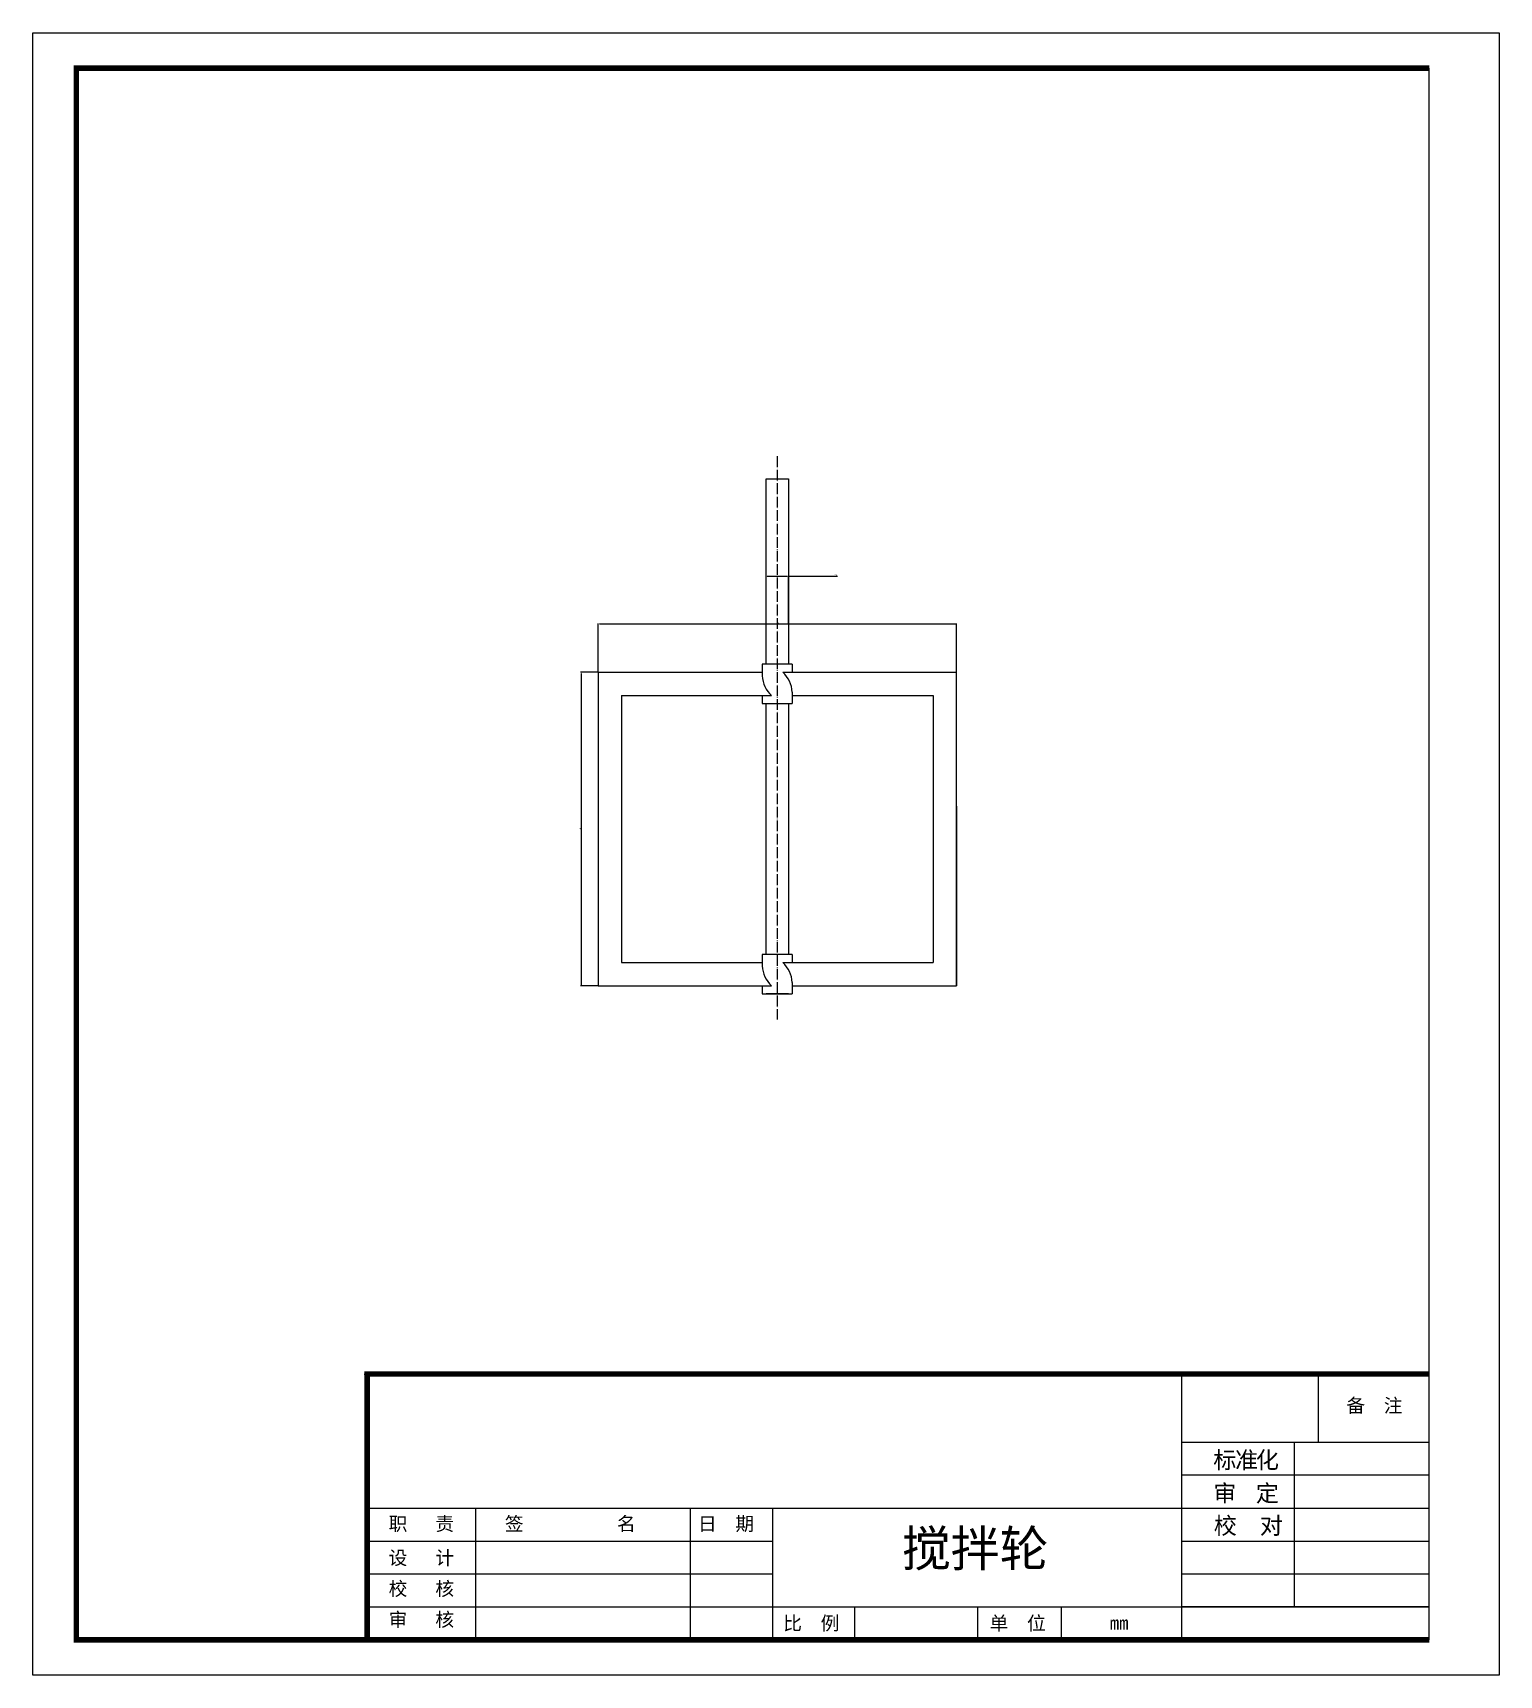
# Model space of a CAD drawing. Header units: millimetres. Extents: x 3129 to 6403, y 1077 to 4743.
import ezdxf

# ---------------------------------------------------------------- set-up
doc = ezdxf.new("R2010")
doc.units = ezdxf.units.MM
doc.linetypes.add('ACAD_ISO04W100', pattern=[30, 24, -3, 0, -3])
doc.layers.add('中心线', color=1, linetype='ACAD_ISO04W100')
doc.layers.add('标注', color=6, linetype='Continuous')
doc.layers.add('标注线', color=7, linetype='Continuous', lineweight=9)
doc.styles.get("Standard").update_dxf_attribs({"font": 'arial.ttf'})
doc.styles.add('STYLE1', font='')
doc.styles.get('STYLE1').set_extended_font_data('FangSong_GB2312')
doc.dimstyles.new('ISO-25', dxfattribs={"dimtxt": 2.5, "dimasz": 2.5, "dimexe": 1.25, "dimexo": 0.625, "dimtad": 1, "dimtxsty": 'Standard', "dimcen": 2.5, "dimadec": 0, "dimazin": 0, "dimtfac": 1, "dimtmove": 0, "dimatfit": 3, "dimfxl": 0, "dimarcsym": 0})

# ---------------------------------------------------------------- blocks, each defined once
blk = doc.blocks.new('*D5')
at = {"layer": 'Defpoints', "color": 0, "transparency": 16777216}
for p in [(4816.3, 3529.8), (4766.3, 3419.6), (4816.3, 3422.3)]:
    blk.add_point(p, dxfattribs=at)
at = {"layer": '标注', "color": 0, "lineweight": -2, "transparency": 16777216}
for p, q in [((4766.3, 3420.2), (4766.3, 3531)), ((4768.8, 3529.8), (4813.8, 3529.8)), ((4816.3, 3423), (4816.3, 3531)), ((4816.3, 3529.8), (4925.7, 3529.8))]:
    blk.add_line(p, q, dxfattribs=at)
at = {"layer": '标注', "color": 0, "transparency": 16777216}
for points in [[(4768.8, 3530.2), (4768.8, 3529.3), (4766.3, 3529.8)], [(4813.8, 3530.2), (4813.8, 3529.3), (4816.3, 3529.8)]]:
    blk.add_solid(points, dxfattribs=at)
at = {"layer": '标注', "color": 0, "transparency": 16777216, "insert": (4921.9, 3531.7), "char_height": 2.5, "attachment_point": 5}
blk.add_mtext('%%C50', dxfattribs=at)
blk = doc.blocks.new('*D6')
at = {"layer": 'Defpoints', "color": 0, "transparency": 16777216}
for p in [(4391.7, 3315.3), (4353.5, 2615.3), (4391.7, 2615.3)]:
    blk.add_point(p, dxfattribs=at)
at = {"layer": '标注', "color": 0, "lineweight": -2, "transparency": 16777216}
for p, q in [((4391, 3315.3), (4352.3, 3315.3)), ((4353.5, 3312.8), (4353.5, 2617.8)), ((4391, 2615.3), (4352.3, 2615.3))]:
    blk.add_line(p, q, dxfattribs=at)
at = {"layer": '标注', "color": 0, "transparency": 16777216}
for points in [[(4353.1, 3312.8), (4353.9, 3312.8), (4353.5, 3315.3)], [(4353.1, 2617.8), (4353.9, 2617.8), (4353.5, 2615.3)]]:
    blk.add_solid(points, dxfattribs=at)
at = {"layer": '标注', "color": 0, "transparency": 16777216, "insert": (4351.6, 2965.3), "char_height": 2.5, "attachment_point": 5, "rotation": 90}
blk.add_mtext('700', dxfattribs=at)
blk = doc.blocks.new('*D7')
at = {"layer": 'Defpoints', "color": 0, "transparency": 16777216}
for p in [(5191.7, 3423.2), (4391.7, 3315.3), (5191.7, 3315.3)]:
    blk.add_point(p, dxfattribs=at)
at = {"layer": '标注', "color": 0, "lineweight": -2, "transparency": 16777216}
for p, q in [((4391.7, 3316), (4391.7, 3424.5)), ((4394.2, 3423.2), (5189.2, 3423.2)), ((5191.7, 3316), (5191.7, 3424.5))]:
    blk.add_line(p, q, dxfattribs=at)
at = {"layer": '标注', "color": 0, "transparency": 16777216}
for points in [[(4394.2, 3423.6), (4394.2, 3422.8), (4391.7, 3423.2)], [(5189.2, 3423.6), (5189.2, 3422.8), (5191.7, 3423.2)]]:
    blk.add_solid(points, dxfattribs=at)
at = {"layer": '标注', "color": 0, "transparency": 16777216, "insert": (4791.7, 3425.1), "char_height": 2.5, "attachment_point": 5}
blk.add_mtext('{\\fISOCPEUR|b0|i0|c0|p34;%%C}800', dxfattribs=at)

msp = doc.modelspace()

# ---------------------------------------------------------------- linework, layer by layer
for p, q in [((6246.854, 1155.336), (6246.854, 4664.003)), ((4766.299, 3333.227), (4766.299, 3747.464)), ((4766.299, 3747.464), (4816.299, 3747.464)), ((4816.299, 3747.464), (4816.299, 3333.227)), ((4391.653, 3315.346), (4391.653, 2615.346)), ((4391.653, 3315.346), (4757.644, 3315.346)), ((4757.644, 3333.227), (4757.644, 3307.569)), ((4824.954, 3333.227), (4757.644, 3333.227)), ((4803.889, 3315.346), (5191.653, 3315.346)), ((4824.954, 3333.227), (4824.954, 3315.346)), ((5191.653, 2615.346), (5191.653, 3315.346)), ((4443.756, 3263.242), (4443.756, 2667.449)), ((4443.756, 3263.242), (4778.709, 3263.242)), ((4757.644, 3263.242), (4757.644, 3245.361)), ((4824.954, 3271.019), (4824.954, 3245.361)), ((4824.954, 3263.242), (5139.549, 3263.242)), ((5139.549, 3263.242), (5139.549, 2667.449)), ((4757.644, 3245.361), (4824.954, 3245.361)), ((4766.299, 2685.331), (4766.299, 3245.361)), ((4816.299, 3245.361), (4816.299, 2685.331)), ((5191.653, 3016.468), (5191.653, 2615.346)), ((4757.644, 2685.331), (4757.644, 2659.673)), ((4824.954, 2685.331), (4757.644, 2685.331)), ((4824.954, 2685.331), (4824.954, 2667.449)), ((4443.756, 2667.449), (4757.644, 2667.449)), ((4803.889, 2667.449), (5139.549, 2667.449)), ((4391.653, 2615.346), (4778.709, 2615.346)), ((4757.644, 2615.346), (4757.644, 2597.464)), ((4824.954, 2623.122), (4824.954, 2597.464)), ((4824.954, 2615.346), (5191.653, 2615.346)), ((4757.644, 2597.464), (4824.954, 2597.464)), ((4816.299, 2597.464), (4766.299, 2597.464)), ((5694.772, 1596.691), (6246.854, 1596.691))]:
    msp.add_line(p, q)
at = {"linetype": 'Continuous', "lineweight": -3}
for p, q in [((3869.547, 1748.711), (6246.854, 1748.711)), ((3869.904, 1748.711), (6246.854, 1748.711)), ((3869.904, 1748.711), (6247.211, 1748.711)), ((5694.772, 1155.336), (5694.772, 1748.709)), ((5999.407, 1596.691), (5999.407, 1748.711)), ((5946.246, 1228.895), (5946.246, 1596.691)), ((6246.854, 1523.132), (5694.772, 1523.132)), ((3882.077, 1449.572), (6246.854, 1449.572)), ((4118.3, 1155.336), (4118.3, 1449.572)), ((4597.536, 1155.336), (4597.536, 1449.572)), ((4781.434, 1155.336), (4781.434, 1449.572)), ((3882.077, 1376.013), (4781.434, 1376.013)), ((5694.772, 1376.013), (6246.854, 1376.013)), ((3881.916, 1302.454), (4781.434, 1302.454)), ((5694.772, 1302.454), (6246.854, 1302.454)), ((3881.916, 1228.895), (4781.434, 1228.895)), ((4781.434, 1228.895), (6246.854, 1228.895)), ((4963.909, 1229.846), (4963.909, 1155.336)), ((5238.103, 1229.846), (5238.103, 1155.336)), ((5425.146, 1229.846), (5425.146, 1155.336)), ((6246.854, 1228.895), (5694.772, 1228.895)), ((3881.89, 1155.336), (6246.854, 1155.336))]:
    msp.add_line(p, q, dxfattribs=at)
at = {"lineweight": -3}
msp.add_lwpolyline([(3129.499, 4742.8), (6403.062, 4742.8), (6403.062, 1076.54), (3129.499, 1076.54)], close=True, dxfattribs=at)
at = {"linetype": 'Continuous', "lineweight": -3, "const_width": 12.26}
for points in [[(6246.854, 4664.003), (3226.472, 4664.003), (3226.472, 1155.336)], [(6246.854, 1155.336), (3226.472, 1155.336), (3226.472, 4664.003)], [(3869.904, 1748.701), (6246.854, 1748.711)], [(3875.943, 1748.701), (3875.943, 1155.336)]]:
    msp.add_lwpolyline(points, dxfattribs=at)
for centre, start, end in [((4822.995, 3311.458), 183.404911, 227.432491), ((4759.603, 3267.131), 3.404911, 47.432491), ((4822.995, 2663.561), 183.404911, 227.432491), ((4759.603, 2619.234), 3.404911, 47.432491)]:
    msp.add_arc(centre, 65.467, start, end)
at = {"layer": '中心线'}
msp.add_line((4791.299, 3797.464), (4791.299, 2540.264), dxfattribs=at)

# ---------------------------------------------------------------- texts
at = {"linetype": 'Continuous', "lineweight": -3, "char_height": 30.64964, "attachment_point": 1}
for s, insert, width in [('{\\fSimSun|b0|i0|c134|p54;备  注}', (6062.051, 1693.899), 410.52998), ('{\\fSimSun|b0|i0|c134|p54;职   责}', (3923.776, 1429.826), 283.58211), ('{\\fSimSun|b0|i0|c134|p54;签          名}', (4183.354, 1429.826), 356.97555), ('{\\fSimSun|b0|i0|c134|p54;日  期}', (4614.32, 1429.826), 283.58211), ('{\\fSimSun|b0|i0|c134|p54;设   计   }', (3923.776, 1353.823), 283.58211), ('{\\fSimSun|b0|i0|c134|p54;校   核   }', (3923.776, 1284.821), 283.58211), ('{\\fSimSun|b0|i0|c134|p54;审   核   }', (3923.776, 1216.07), 283.58211), ('{\\fSimSun|b0|i0|c134|p54;比  例}', (4804.837, 1207.832), 283.58211), ('{\\fSimSun|b0|i0|c134|p54;单  位}', (5265.589, 1207.832), 283.58211), ('{\\fSimSun|b0|i0|c134|p2;mm}', (5533.813, 1208.573), 283.58211)]:
    msp.add_mtext(s, dxfattribs=dict(at, insert=insert, width=width))
at = {"layer": '标注', "insert": (5069.643, 1399.221), "char_height": 80, "attachment_point": 1}
msp.add_mtext_dynamic_manual_height_columns('{\\fSimSun|b0|i0|c134|p34;\\C0;搅拌轮}', width=913.33857, gutter_width=12.5, heights=[0], dxfattribs=at)
at = {"layer": '标注线', "color": 7, "ltscale": 0.13, "attachment_point": 1, "style": 'STYLE1'}
for s, insert, char_height, width in [('标', (5764.933, 1575.765), 37.736, 47.23771), ('准', (5813.449, 1575.765), 37.736, 47.23771), ('化', (5859.855, 1575.765), 37.736, 47.23771), ('审', (5764.933, 1501.54), 37.736, 47.23771), ('定', (5859.855, 1501.54), 37.736, 47.23771), ('校  对', (5765.96, 1429.188), 37.7359, 190.2792)]:
    msp.add_mtext(s, dxfattribs=dict(at, insert=insert, char_height=char_height, width=width))

# ---------------------------------------------------------------- dimensions: what is measured, and where the dimension line sits
at = {"layer": '标注'}
for base, p1, p2, text, picture, middle in [((4816.299, 3529.761), (4766.299, 3419.577), (4816.299, 3422.33), '%%C<>', '*D5', (4921.924, 3529.761)), ((5191.653, 3423.218), (4391.653, 3315.346), (5191.653, 3315.346), '{\\fISOCPEUR|b0|i0|c0|p34;%%C}<>', '*D7', (4791.653, 3423.218))]:
    dim = msp.add_linear_dim(base=base, p1=p1, p2=p2, text=text, dimstyle='ISO-25', dxfattribs=at)
    dim.commit()
    dim.dimension.update_dxf_attribs({"geometry": picture, "text_midpoint": middle, "dimtype": 160})
dim = msp.add_linear_dim(base=(4353.516, 2615.346), p1=(4391.653, 3315.346), p2=(4391.653, 2615.346), angle=90, dimstyle='ISO-25', dxfattribs=at)
dim.commit()
dim.dimension.update_dxf_attribs({"geometry": '*D6', "text_midpoint": (4351.615, 2965.346)})

doc.saveas('drawing.dxf')
